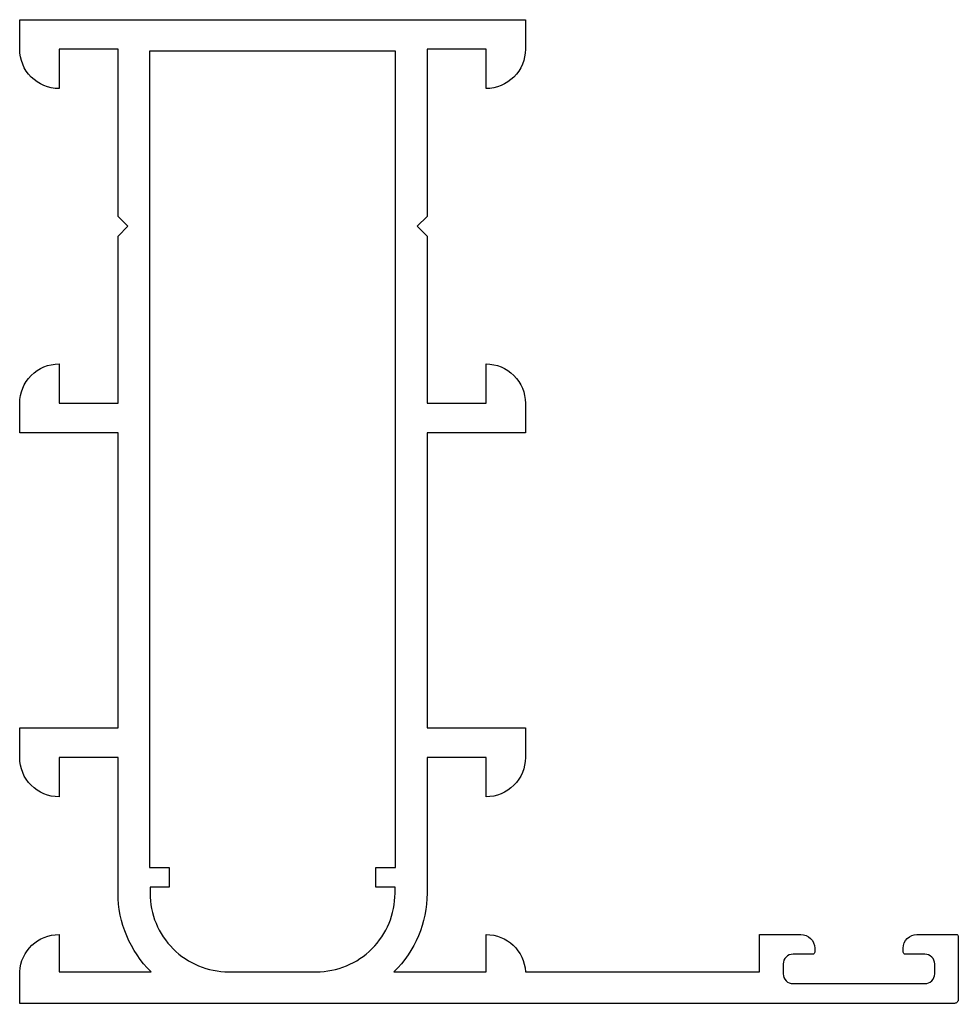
# Model space of a CAD drawing. Extents: x 1072.3 to 1120, y -257.9 to -207.9.
import ezdxf

# ---------------------------------------------------------------- set-up
doc = ezdxf.new("R2010")
doc.units = 0
doc.header["$LTSCALE"] = 15
doc.layers.get('0').update_dxf_attribs({"linetype": 'CONTINUOUS'})

msp = doc.modelspace()

# ---------------------------------------------------------------- linework, layer by layer
at = {"color": 0}
for points in [[(1118.303, -255.427), (1117.303, -255.427, -0.414214), (1117.203, -255.327), (1117.203, -255.127, -0.414214), (1117.903, -254.427), (1119.903, -254.427, -0.414214), (1120.003, -254.527), (1120.003, -257.727, -0.414214), (1119.803, -257.927), (1072.306, -257.927), (1072.306, -256.327, -0.399638), (1074.303, -254.427), (1074.303, -256.327), (1078.984, -256.327, -0.201566), (1077.303, -252.327), (1077.303, -245.43), (1074.303, -245.43), (1074.303, -247.43, -0.414214), (1072.303, -245.43), (1072.303, -243.93), (1077.303, -243.93), (1077.303, -228.927), (1072.303, -228.927), (1072.303, -227.427, -0.414214), (1074.303, -225.427), (1074.303, -227.427), (1077.303, -227.427), (1077.303, -218.927), (1077.803, -218.427), (1077.303, -217.927), (1077.303, -209.427), (1074.303, -209.427), (1074.303, -211.427, -0.414214), (1072.303, -209.427), (1072.303, -207.927), (1098.003, -207.927), (1098.003, -209.427, -0.414214), (1096.003, -211.427), (1096.003, -209.427), (1093.003, -209.427), (1093.003, -217.927), (1092.503, -218.427), (1093.003, -218.927), (1093.003, -227.427), (1096.003, -227.427), (1096.003, -225.427, -0.414214), (1098.003, -227.427), (1098.003, -228.927), (1093.003, -228.927), (1093.003, -243.93), (1098.003, -243.93), (1098.003, -245.43, -0.414214), (1096.003, -247.43), (1096.003, -245.43), (1093.003, -245.43), (1093.003, -252.327, -0.201566), (1091.322, -256.327), (1096.003, -256.327), (1096.003, -254.427, -0.39875), (1098.003, -256.327), (1109.903, -256.327), (1109.903, -254.427), (1112.003, -254.427, -0.414214), (1112.703, -255.127), (1112.703, -255.327, -0.414214), (1112.603, -255.427), (1111.603, -255.427, 0.414214), (1111.103, -255.927), (1111.103, -256.427, 0.414214), (1111.603, -256.927), (1118.303, -256.927, 0.414214), (1118.803, -256.427), (1118.803, -255.927, 0.414214)], [(1078.903, -209.527), (1078.903, -251.027), (1079.903, -251.027), (1079.903, -252.027), (1078.928, -252.027), (1078.928, -252.327, 0.414214), (1082.928, -256.327), (1087.378, -256.327, 0.414214), (1091.378, -252.327), (1091.378, -252.027), (1090.403, -252.027), (1090.403, -251.027), (1091.403, -251.027), (1091.403, -209.527)]]:
    msp.add_lwpolyline(points, format="xyb", close=True, dxfattribs=at)

doc.saveas('drawing.dxf')
